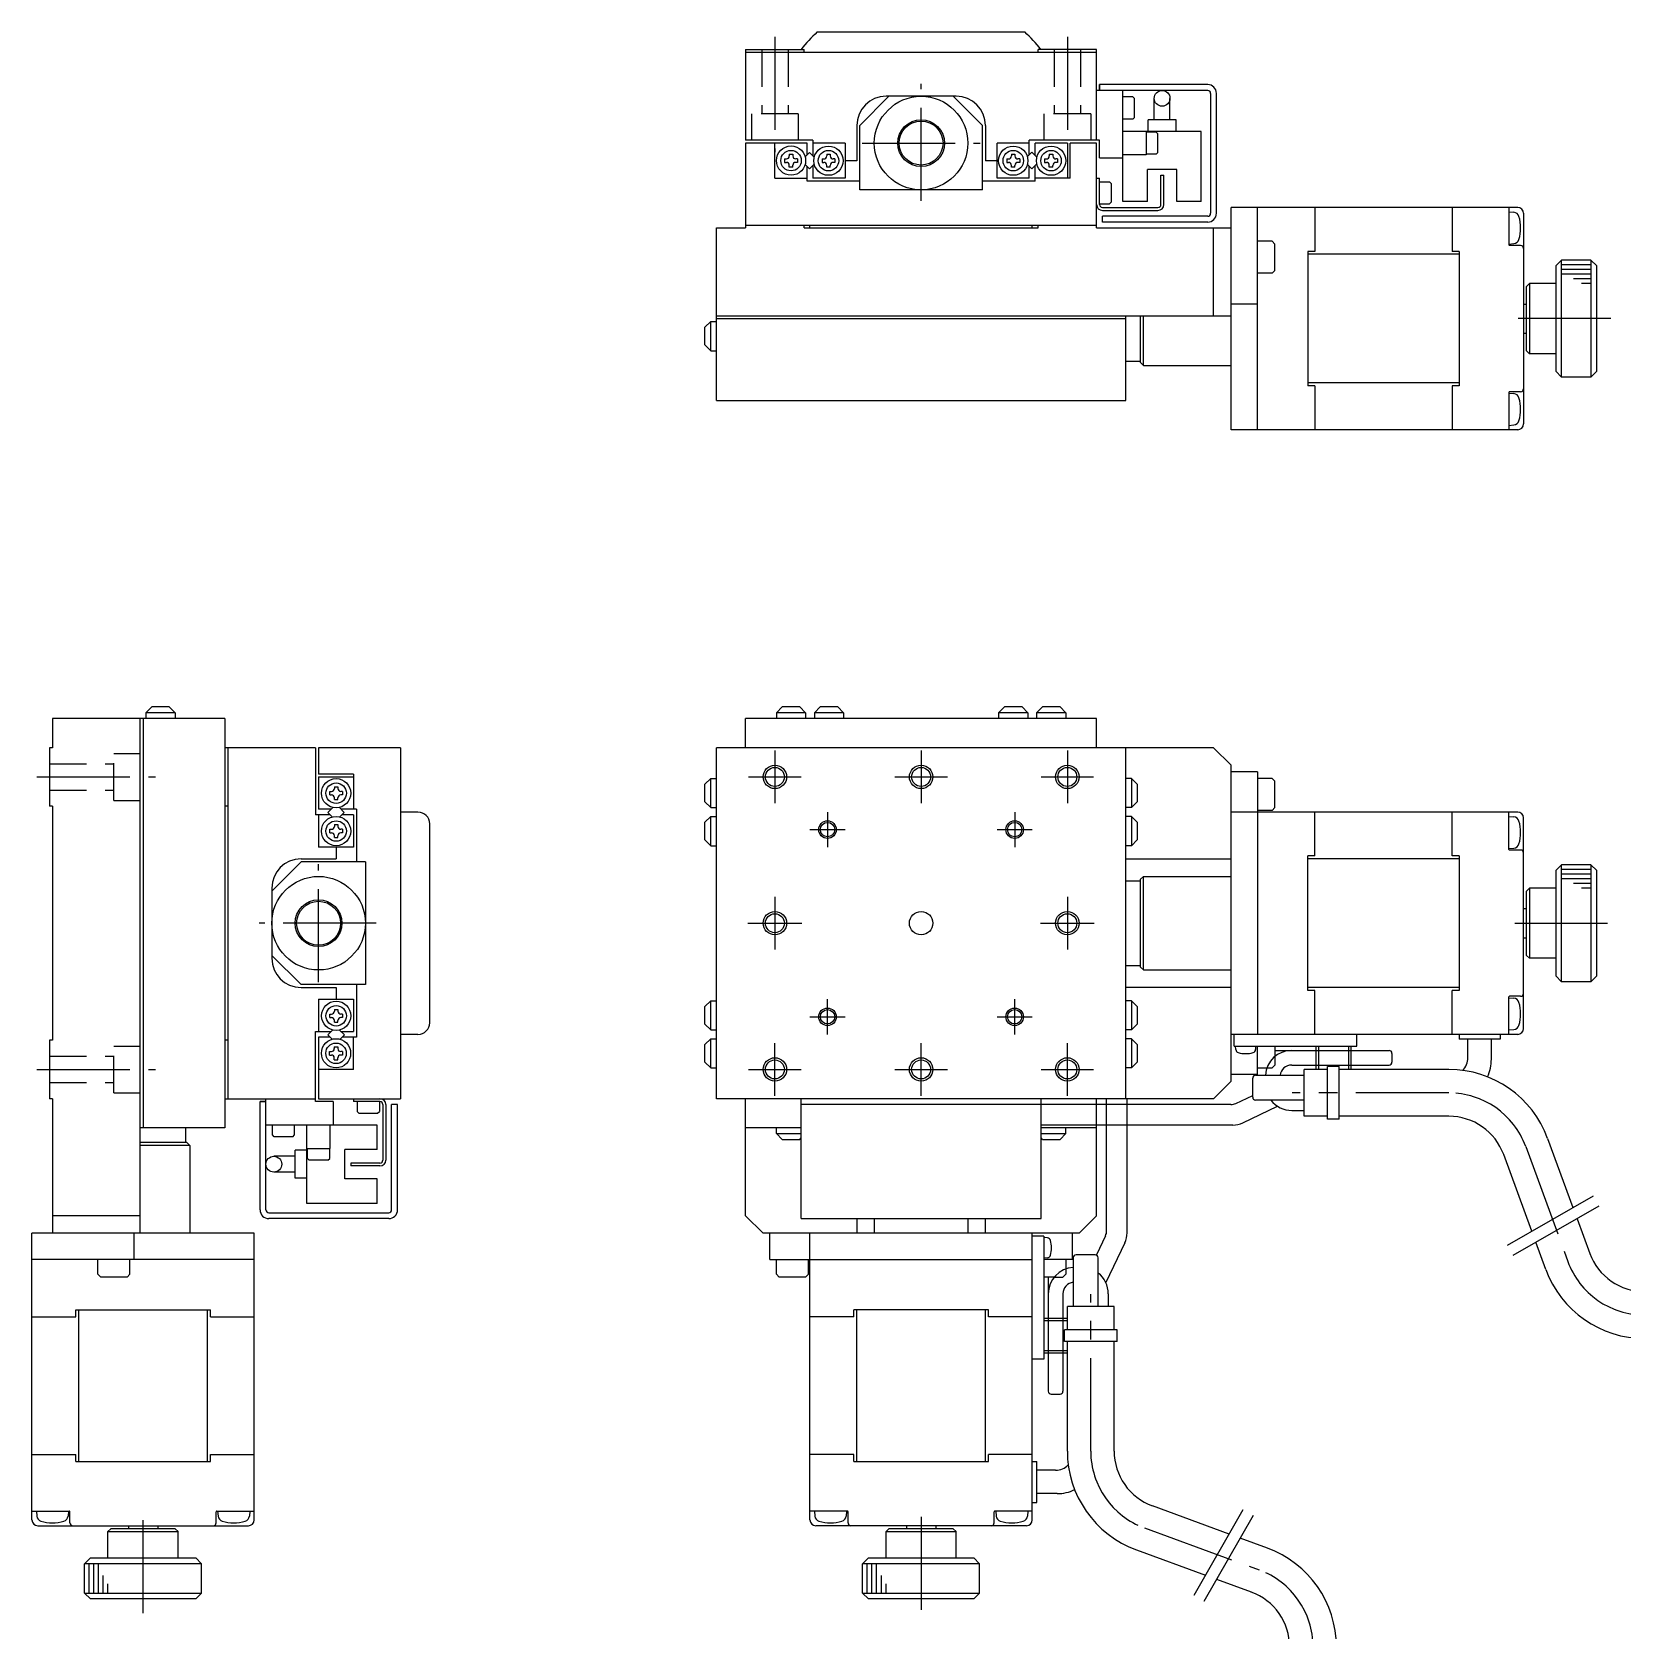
# Model space of a CAD drawing. Extents: x 0 to 411, y -8 to 418.
# Drawn here: x 0 to 271.9, y 145 to 418.1 of the extents above; entities that cross this region are included whole.
import ezdxf

# ---------------------------------------------------------------- set-up
doc = ezdxf.new("R2010")
doc.units = 0
doc.header["$LTSCALE"] = 0.5
doc.linetypes.add('CENTER', pattern=[50.8, 31.75, -6.35, 6.35, -6.35])
doc.linetypes.add('DASHED', pattern=[19.05, 12.7, -6.35])
for name, color, linetype in [('MSM_CENTER', 1, 'CENTER'), ('MSM_CONTINUOUS', 7, 'CONTINUOUS'), ('MSM_DASHED', 4, 'DASHED'), ('MSM_NARROW', 5, 'CONTINUOUS')]:
    doc.layers.add(name, color=color, linetype=linetype)

msp = doc.modelspace()

# ---------------------------------------------------------------- linework, layer by layer
at = {"layer": 'MSM_CENTER'}
for p, q in [((127.02, 417.27), (127.02, 397.57)), ((177.02, 417.27), (177.02, 397.57)), ((152.02, 389.27), (152.02, 409.25)), ((141.94, 399.12), (162.09, 399.12)), ((269.96, 369.12), (253.52, 369.12)), ((127.02, 295.28), (127.02, 286.28)), ((152.02, 295.28), (152.02, 286.28)), ((177.02, 295.28), (177.02, 286.28)), ((0.86, 290.78), (21.12, 290.78)), ((122.52, 290.78), (131.52, 290.78)), ((147.52, 290.78), (156.52, 290.78)), ((172.52, 290.78), (181.52, 290.78)), ((136.02, 284.78), (136.02, 278.78)), ((168.02, 284.78), (168.02, 278.78)), ((133.02, 281.78), (139.02, 281.78)), ((165.02, 281.78), (171.02, 281.78)), ((49, 255.71), (49, 275.86)), ((127.02, 270.28), (127.02, 261.28)), ((177.02, 270.28), (177.02, 261.28)), ((58.85, 265.78), (38.87, 265.78)), ((122.4, 265.78), (131.64, 265.78)), ((172.43, 265.78), (181.61, 265.78)), ((253.52, 265.78), (269.96, 265.78)), ((136.02, 246.78), (136.02, 252.78)), ((168.02, 246.78), (168.02, 252.78)), ((133.02, 249.78), (139.02, 249.78)), ((165.02, 249.78), (171.02, 249.78)), ((127.02, 236.28), (127.02, 245.28)), ((152.02, 236.28), (152.02, 245.28)), ((177.02, 236.28), (177.02, 245.28)), ((0.86, 240.78), (21.12, 240.78)), ((122.52, 240.78), (131.52, 240.78)), ((147.52, 240.78), (156.52, 240.78)), ((172.52, 240.78), (181.52, 240.78)), ((242.24, 236.78), (215.45, 236.78)), ((255.39, 227.6), (262.59, 207.97)), ((181.02, 175.56), (181.02, 202.36)), ((19, 147.84), (19, 164.28)), ((152.02, 164.28), (152.02, 147.84)), ((190.2, 162.42), (209.84, 155.22))]:
    msp.add_line(p, q, dxfattribs=at)
for centre, start, end in [((242.24, 222.78), 20.1375, 90), ((275.73, 212.79), 200.1375, 270), ((195.02, 175.56), 180, 249.8625), ((205.02, 142.07), 0, 69.8625)]:
    msp.add_arc(centre, 14, start, end, dxfattribs=at)
at = {"layer": 'MSM_CONTINUOUS'}
for p, q in [((134.26, 418.12), (169.75, 418.12)), ((122.02, 415.12), (132.02, 415.12)), ((122.02, 415.12), (122.02, 399.62)), ((182.02, 414.62), (122.02, 414.62)), ((132.02, 414.62), (132.02, 415.12)), ((172.02, 414.62), (172.02, 415.12)), ((182.02, 415.12), (172.02, 415.12)), ((182.02, 399.62), (182.02, 415.12)), ((141.52, 402.12), (146.52, 407.12)), ((158.02, 407.12), (146.02, 407.12)), ((157.52, 407.12), (162.52, 402.12)), ((201.02, 408.12), (182.02, 408.12)), ((201.02, 409.12), (182.52, 409.12)), ((182.52, 408.12), (182.52, 409.12)), ((182.52, 409.12), (182.52, 408.12)), ((186.52, 389.12), (186.52, 408.12)), ((188.22, 407.02), (186.52, 407.02)), ((188.52, 406.72), (188.22, 407.02)), ((201.52, 407.62), (201.52, 387.12)), ((202.52, 387.12), (202.52, 407.62)), ((188.52, 403.52), (188.52, 406.72)), ((191.87, 403.12), (191.87, 406.77)), ((194.57, 403.12), (194.57, 406.77)), ((141.02, 402.12), (141.02, 396.12)), ((141.52, 391.12), (141.52, 402.12)), ((162.52, 391.12), (162.52, 402.12)), ((163.02, 402.12), (163.02, 396.12)), ((188.22, 403.22), (186.52, 403.22)), ((188.52, 403.52), (188.22, 403.22)), ((190.82, 401.12), (190.82, 403.12)), ((195.62, 403.12), (190.82, 403.12)), ((195.62, 401.12), (195.62, 403.12)), ((133.52, 399.62), (122.02, 399.62)), ((132.52, 399.12), (122.02, 399.12)), ((122.02, 399.12), (122.02, 384.62)), ((127.02, 393.12), (127.02, 399.12)), ((132.52, 397.13), (132.52, 399.12)), ((133.52, 399.62), (133.52, 396.94)), ((139.02, 399.12), (133.52, 399.12)), ((139.02, 399.12), (139.02, 393.12)), ((170.52, 399.12), (165.02, 399.12)), ((165.02, 393.12), (165.02, 399.12)), ((170.52, 397.11), (170.52, 399.62)), ((182.52, 399.62), (170.52, 399.62)), ((171.52, 396.98), (171.52, 399.12)), ((177.02, 399.12), (171.52, 399.12)), ((177.02, 399.12), (177.02, 393.12)), ((177.52, 393.12), (177.52, 399.12)), ((182.02, 399.12), (177.52, 399.12)), ((182.02, 384.62), (182.02, 399.12)), ((182.52, 396.62), (182.52, 399.62)), ((199.92, 401.12), (186.52, 401.12)), ((190.52, 401.12), (190.52, 397.12)), ((192.22, 401.02), (190.52, 401.02)), ((192.52, 400.72), (192.22, 401.02)), ((192.52, 397.52), (192.52, 400.72)), ((199.92, 389.12), (199.92, 401.12)), ((128.68, 396.43), (128.98, 396.43)), ((128.68, 396.43), (128.68, 395.83)), ((129.48, 397.23), (129.48, 396.93)), ((129.48, 397.23), (130.08, 397.23)), ((130.08, 397.23), (130.08, 396.93)), ((130.88, 396.43), (130.58, 396.43)), ((130.88, 396.43), (130.88, 395.83)), ((132.92, 397.54), (132.19, 396.8)), ((133.74, 396.72), (132.92, 397.54)), ((135.08, 396.42), (135.38, 396.42)), ((135.08, 396.42), (135.08, 395.82)), ((135.88, 397.22), (135.88, 396.92)), ((135.88, 397.22), (136.48, 397.22)), ((136.48, 397.22), (136.48, 396.92)), ((137.28, 396.42), (136.98, 396.42)), ((137.28, 396.42), (137.28, 395.82)), ((141.02, 396.12), (139.02, 396.12)), ((165.02, 396.12), (163.02, 396.12)), ((166.67, 396.42), (166.97, 396.42)), ((166.67, 396.42), (166.67, 395.82)), ((167.47, 397.22), (167.47, 396.92)), ((167.47, 397.22), (168.07, 397.22)), ((168.07, 397.22), (168.07, 396.92)), ((168.87, 396.42), (168.57, 396.42)), ((168.87, 396.42), (168.87, 395.82)), ((170.96, 397.55), (170.18, 396.77)), ((171.81, 396.7), (170.96, 397.55)), ((173.14, 396.42), (173.44, 396.42)), ((173.14, 396.42), (173.14, 395.82)), ((173.94, 397.22), (173.94, 396.92)), ((173.94, 397.22), (174.54, 397.22)), ((174.54, 397.22), (174.54, 396.92)), ((175.34, 396.42), (175.04, 396.42)), ((175.34, 396.42), (175.34, 395.82)), ((182.52, 396.62), (186.52, 396.62)), ((190.52, 397.12), (186.52, 397.12)), ((192.22, 397.22), (190.52, 397.22)), ((192.52, 397.52), (192.22, 397.22)), ((128.68, 395.83), (128.98, 395.83)), ((129.48, 395.03), (129.48, 395.33)), ((130.08, 395.03), (129.48, 395.03)), ((130.08, 395.03), (130.08, 395.33)), ((130.88, 395.83), (130.58, 395.83)), ((132.92, 394.71), (132.18, 395.45)), ((132.52, 392.62), (132.52, 395.11)), ((133.74, 395.53), (132.92, 394.71)), ((133.52, 395.31), (133.52, 393.12)), ((135.08, 395.82), (135.38, 395.82)), ((135.88, 395.02), (135.88, 395.32)), ((136.48, 395.02), (135.88, 395.02)), ((136.48, 395.02), (136.48, 395.32)), ((137.28, 395.82), (136.98, 395.82)), ((166.67, 395.82), (166.97, 395.82)), ((167.47, 395.02), (167.47, 395.32)), ((168.07, 395.02), (167.47, 395.02)), ((168.07, 395.02), (168.07, 395.32)), ((168.87, 395.82), (168.57, 395.82)), ((170.96, 394.72), (170.19, 395.49)), ((170.52, 393.12), (170.52, 395.16)), ((171.8, 395.56), (170.96, 394.72)), ((171.52, 392.62), (171.52, 395.28)), ((173.14, 395.82), (173.44, 395.82)), ((173.94, 395.02), (173.94, 395.32)), ((174.54, 395.02), (173.94, 395.02)), ((174.54, 395.02), (174.54, 395.32)), ((175.34, 395.82), (175.04, 395.82)), ((190.72, 389.12), (190.72, 394.62)), ((195.72, 394.62), (190.72, 394.62)), ((193.02, 388.62), (193.02, 393.62)), ((193.02, 393.62), (193.52, 393.62)), ((193.52, 388.62), (193.52, 393.62)), ((195.72, 389.12), (195.72, 394.62)), ((127.02, 393.12), (132.52, 393.12)), ((141.52, 392.62), (132.52, 392.62)), ((139.02, 393.12), (133.52, 393.12)), ((162.52, 391.12), (141.52, 391.12)), ((171.52, 392.62), (162.52, 392.62)), ((170.52, 393.12), (165.02, 393.12)), ((177.52, 393.12), (171.52, 393.12)), ((182.02, 393.12), (182.52, 393.12)), ((182.52, 388.62), (182.52, 393.12)), ((182.52, 392.52), (184.22, 392.52)), ((184.52, 392.22), (184.22, 392.52)), ((184.52, 392.22), (184.52, 389.02)), ((182.52, 388.72), (184.22, 388.72)), ((183.02, 388.12), (192.52, 388.12)), ((184.52, 389.02), (184.22, 388.72)), ((190.72, 389.12), (186.52, 389.12)), ((199.92, 389.12), (195.72, 389.12)), ((205.02, 350.12), (205.02, 388.12)), ((254.02, 388.12), (205.02, 388.12)), ((209.52, 350.12), (209.52, 388.12)), ((219.32, 388.12), (219.32, 380.62)), ((242.82, 388.12), (242.82, 380.62)), ((252.52, 388.12), (252.52, 381.72)), ((183.02, 387.62), (192.52, 387.62)), ((201.02, 386.62), (183.02, 386.62)), ((183.02, 385.62), (183.02, 386.62)), ((183.02, 385.62), (183.02, 386.62)), ((201.02, 385.62), (183.02, 385.62)), ((252.52, 387.37), (253.37, 387.3)), ((255.02, 387.12), (255.02, 351.12)), ((117.02, 355.12), (117.02, 384.62)), ((117.02, 384.62), (122.02, 384.62)), ((122.02, 385.12), (182.02, 385.12)), ((132.02, 384.62), (132.02, 385.12)), ((132.02, 384.62), (172.02, 384.62)), ((133, 384.62), (133, 385.12)), ((171, 384.62), (171, 385.12)), ((172.02, 384.62), (172.02, 385.12)), ((182.02, 384.62), (205.02, 384.62)), ((202.02, 369.62), (202.02, 384.62)), ((212.02, 382.37), (209.52, 382.37)), ((212.02, 382.37), (212.52, 381.87)), ((212.52, 377.37), (212.52, 381.87)), ((218.12, 380.62), (218.12, 357.62)), ((219.32, 380.62), (218.12, 380.62)), ((244.02, 380.12), (218.12, 380.12)), ((244.02, 380.62), (242.82, 380.62)), ((244.02, 380.62), (244.02, 357.62)), ((252.52, 381.87), (253.37, 381.95)), ((254.52, 381.62), (252.62, 381.62)), ((212.52, 377.37), (212.02, 376.87)), ((260.52, 378.12), (261.52, 379.12)), ((260.52, 378.12), (260.52, 360.12)), ((266.52, 379.12), (261.52, 379.12)), ((261.52, 359.12), (261.52, 379.12)), ((266.52, 379.12), (267.52, 378.12)), ((266.52, 379.12), (266.52, 359.12)), ((267.52, 360.12), (267.52, 378.12)), ((212.02, 376.87), (209.52, 376.87)), ((255.52, 374.62), (256.02, 375.12)), ((255.52, 363.62), (255.52, 374.62)), ((260.52, 375.12), (256.02, 375.12)), ((256.02, 375.12), (256.02, 363.12)), ((209.52, 371.62), (205.02, 371.62)), ((255.02, 371.62), (255.52, 371.62)), ((117.02, 369.62), (205.02, 369.62)), ((117.02, 369.12), (187.02, 369.12)), ((187.02, 355.12), (187.02, 369.62)), ((189.52, 361.62), (189.52, 369.62)), ((190.02, 361.12), (190.02, 369.62)), ((115.04, 367.64), (116.04, 368.64)), ((115.04, 364.64), (115.04, 367.64)), ((116.04, 363.64), (116.04, 368.64)), ((116.04, 368.64), (117, 368.64)), ((255.02, 366.62), (255.52, 366.62)), ((115.04, 364.64), (116.04, 363.64)), ((116.04, 363.64), (117, 363.64)), ((255.52, 363.62), (256.02, 363.12)), ((187.02, 361.87), (189.52, 361.87)), ((190.02, 361.12), (189.52, 361.62)), ((190.02, 361.12), (205.02, 361.12)), ((260.52, 363.12), (256.02, 363.12)), ((244.02, 358.12), (218.12, 358.12)), ((260.52, 360.12), (261.52, 359.12)), ((266.52, 359.12), (261.52, 359.12)), ((266.52, 359.12), (267.52, 360.12)), ((117.02, 355.12), (187.02, 355.12)), ((219.32, 357.62), (218.12, 357.62)), ((219.32, 357.62), (219.32, 350.12)), ((244.02, 357.62), (242.82, 357.62)), ((242.82, 357.62), (242.82, 350.12)), ((252.52, 356.52), (252.52, 350.12)), ((252.52, 356.37), (253.37, 356.3)), ((254.52, 356.62), (252.62, 356.62)), ((254.02, 350.12), (205.02, 350.12)), ((252.52, 350.87), (253.37, 350.95)), ((33, 300.78), (3.5, 300.78)), ((3.5, 300.78), (3.5, 295.78)), ((18.5, 212.78), (18.5, 300.78)), ((19, 300.78), (19, 230.78)), ((20.48, 302.76), (19.48, 301.76)), ((24.48, 301.76), (19.48, 301.76)), ((19.48, 301.76), (19.48, 300.8)), ((23.48, 302.76), (20.48, 302.76)), ((23.48, 302.76), (24.48, 301.76)), ((24.48, 301.76), (24.48, 300.8)), ((33, 300.78), (33, 230.78)), ((182.02, 300.78), (122.02, 300.78)), ((122.02, 295.78), (122.02, 300.78)), ((128.27, 302.74), (127.27, 301.74)), ((132.27, 301.74), (127.27, 301.74)), ((127.27, 301.74), (127.27, 300.78)), ((131.27, 302.74), (128.27, 302.74)), ((131.27, 302.74), (132.27, 301.74)), ((132.27, 301.74), (132.27, 300.78)), ((134.77, 302.74), (133.77, 301.74)), ((138.77, 301.74), (133.77, 301.74)), ((133.77, 301.74), (133.77, 300.78)), ((137.77, 302.74), (134.77, 302.74)), ((137.77, 302.74), (138.77, 301.74)), ((138.77, 301.74), (138.77, 300.78)), ((166.27, 302.74), (165.27, 301.74)), ((170.27, 301.74), (165.27, 301.74)), ((165.27, 301.74), (165.27, 300.78)), ((169.27, 302.74), (166.27, 302.74)), ((169.27, 302.74), (170.27, 301.74)), ((170.27, 301.74), (170.27, 300.78)), ((172.77, 302.74), (171.77, 301.74)), ((176.77, 301.74), (171.77, 301.74)), ((171.77, 301.74), (171.77, 300.78)), ((175.77, 302.74), (172.77, 302.74)), ((175.77, 302.74), (176.77, 301.74)), ((176.77, 301.74), (176.77, 300.78)), ((182.02, 295.78), (182.02, 300.78)), ((3.5, 295.78), (3, 295.78)), ((3, 295.78), (3, 285.78)), ((48.5, 295.78), (33, 295.78)), ((33.5, 295.78), (33.5, 235.78)), ((48.5, 295.78), (48.5, 284.28)), ((63, 295.78), (49, 295.78)), ((49, 295.78), (49, 291.28)), ((63, 295.78), (63, 235.78)), ((117.02, 235.78), (117.02, 295.78)), ((202.02, 295.78), (117.02, 295.78)), ((187.02, 235.78), (187.02, 295.78)), ((205.02, 292.78), (202.02, 295.78)), ((205.02, 238.78), (205.02, 292.78)), ((55, 291.28), (49, 291.28)), ((49, 290.78), (49, 285.28)), ((49, 290.78), (55, 290.78)), ((55, 291.28), (55, 285.28)), ((115.06, 289.53), (116.06, 290.53)), ((116.06, 285.53), (116.06, 290.53)), ((116.06, 290.53), (117.02, 290.53)), ((187.98, 290.53), (187.02, 290.53)), ((187.98, 290.53), (187.98, 285.53)), ((188.98, 289.53), (187.98, 290.53)), ((209.52, 291.66), (205.02, 291.66)), ((209.52, 291.66), (209.52, 246.78)), ((212.02, 290.53), (209.52, 290.53)), ((212.02, 290.53), (212.52, 290.03)), ((212.52, 285.53), (212.52, 290.03)), ((50.9, 288.3), (51.2, 288.3)), ((50.9, 287.7), (50.9, 288.3)), ((50.9, 287.7), (51.2, 287.7)), ((51.7, 289.1), (51.7, 288.8)), ((51.7, 289.1), (52.3, 289.1)), ((51.7, 286.9), (51.7, 287.2)), ((51.7, 286.9), (52.3, 286.9)), ((52.3, 289.1), (52.3, 288.8)), ((52.3, 286.9), (52.3, 287.2)), ((53.1, 288.3), (52.8, 288.3)), ((53.1, 287.7), (52.8, 287.7)), ((53.1, 288.3), (53.1, 287.7)), ((115.06, 286.53), (115.06, 289.53)), ((188.98, 289.53), (188.98, 286.53)), ((3.5, 285.78), (3, 285.78)), ((3.5, 285.78), (3.5, 245.78)), ((33.5, 285.78), (33, 285.78)), ((51.01, 284.28), (48.5, 284.28)), ((51.14, 285.28), (49, 285.28)), ((49, 284.28), (49, 278.78)), ((51.42, 285.57), (50.58, 284.72)), ((50.58, 284.72), (51.35, 283.95)), ((52.56, 285.57), (53.4, 284.72)), ((53.4, 284.72), (52.63, 283.95)), ((55.5, 285.28), (52.84, 285.28)), ((55, 284.28), (52.97, 284.28)), ((55, 284.28), (55, 278.78)), ((55.5, 285.28), (55.5, 276.28)), ((66, 284.77), (63, 284.77)), ((115.06, 286.53), (116.06, 285.53)), ((116.06, 285.53), (117.02, 285.53)), ((187.98, 285.53), (187.02, 285.53)), ((188.98, 286.53), (187.98, 285.53)), ((254.02, 284.78), (205.02, 284.78)), ((212.02, 285.03), (209.52, 285.03)), ((212.52, 285.53), (212.02, 285.03)), ((219.32, 277.28), (219.32, 284.78)), ((242.82, 277.28), (242.82, 284.78)), ((252.52, 278.38), (252.52, 284.78)), ((50.9, 281.83), (51.2, 281.83)), ((50.9, 281.23), (50.9, 281.83)), ((51.7, 282.63), (51.7, 282.33)), ((51.7, 282.63), (52.3, 282.63)), ((52.3, 282.63), (52.3, 282.33)), ((53.1, 281.83), (52.8, 281.83)), ((53.1, 281.83), (53.1, 281.23)), ((68, 248.77), (68, 282.77)), ((115.06, 283.03), (116.06, 284.03)), ((115.06, 280.03), (115.06, 283.03)), ((116.06, 279.03), (116.06, 284.03)), ((116.06, 284.03), (117.02, 284.03)), ((187.98, 284.03), (187.02, 284.03)), ((187.98, 284.03), (187.98, 279.03)), ((188.98, 283.03), (187.98, 284.03)), ((188.98, 283.03), (188.98, 280.03)), ((252.52, 284.03), (253.37, 283.96)), ((255.02, 247.78), (255.02, 283.78)), ((55, 278.78), (49, 278.78)), ((50.9, 281.23), (51.2, 281.23)), ((51.7, 280.43), (51.7, 280.73)), ((51.7, 280.43), (52.3, 280.43)), ((52, 278.78), (52, 276.78)), ((52.3, 280.43), (52.3, 280.73)), ((53.1, 281.23), (52.8, 281.23)), ((115.06, 280.03), (116.06, 279.03)), ((116.06, 279.03), (117.02, 279.03)), ((187.98, 279.03), (187.02, 279.03)), ((188.98, 280.03), (187.98, 279.03)), ((41, 271.28), (46, 276.28)), ((46, 276.78), (52, 276.78)), ((57, 276.28), (46, 276.28)), ((57, 276.28), (57, 255.28)), ((187.02, 276.78), (205.02, 276.78)), ((218.12, 254.28), (218.12, 277.28)), ((219.32, 277.28), (218.12, 277.28)), ((244.02, 276.78), (218.12, 276.78)), ((244.02, 277.28), (242.82, 277.28)), ((244.02, 277.28), (244.02, 254.28)), ((252.52, 278.53), (253.37, 278.61)), ((254.52, 278.28), (252.62, 278.28)), ((189.52, 273.28), (190.02, 273.78)), ((189.52, 258.28), (189.52, 273.28)), ((190.02, 273.78), (205.02, 273.78)), ((190.02, 257.78), (190.02, 273.78)), ((260.52, 274.78), (261.52, 275.78)), ((260.52, 274.78), (260.52, 256.78)), ((266.52, 275.78), (261.52, 275.78)), ((261.52, 255.78), (261.52, 275.78)), ((266.52, 275.78), (267.52, 274.78)), ((266.52, 275.78), (266.52, 255.78)), ((267.52, 256.78), (267.52, 274.78)), ((41, 271.78), (41, 259.78)), ((187.02, 273.03), (189.52, 273.03)), ((255.52, 271.28), (256.02, 271.78)), ((255.52, 260.28), (255.52, 271.28)), ((260.52, 271.78), (256.02, 271.78)), ((256.02, 271.78), (256.02, 259.78)), ((255.02, 268.28), (255.52, 268.28)), ((255.02, 263.28), (255.52, 263.28)), ((46, 255.28), (41, 260.28)), ((255.52, 260.28), (256.02, 259.78)), ((260.52, 259.78), (256.02, 259.78)), ((187.02, 258.53), (189.52, 258.53)), ((189.52, 258.28), (190.02, 257.78)), ((190.02, 257.78), (205.02, 257.78)), ((260.52, 256.78), (261.52, 255.78)), ((266.52, 255.78), (267.52, 256.78)), ((57, 255.28), (46, 255.28)), ((46, 254.78), (52, 254.78)), ((52, 254.78), (52, 252.78)), ((55.5, 255.28), (55.5, 246.28)), ((205.02, 254.78), (187.02, 254.78)), ((244.02, 254.78), (218.12, 254.78)), ((219.32, 254.28), (218.12, 254.28)), ((219.32, 246.78), (219.32, 254.28)), ((242.82, 246.78), (242.82, 254.28)), ((244.02, 254.28), (242.82, 254.28)), ((266.52, 255.78), (261.52, 255.78)), ((49, 252.78), (49, 247.28)), ((49, 252.78), (55, 252.78)), ((55, 252.78), (55, 247.28)), ((115.06, 251.53), (116.06, 252.53)), ((115.06, 248.53), (115.06, 251.53)), ((116.06, 247.53), (116.06, 252.53)), ((116.06, 252.53), (117.02, 252.53)), ((187.98, 252.53), (187.02, 252.53)), ((187.98, 252.53), (187.98, 247.53)), ((188.98, 251.53), (187.98, 252.53)), ((188.98, 251.53), (188.98, 248.53)), ((252.52, 246.78), (252.52, 253.18)), ((252.52, 253.03), (253.37, 252.96)), ((254.52, 253.28), (252.62, 253.28)), ((50.91, 250.25), (51.21, 250.25)), ((50.91, 249.65), (50.91, 250.25)), ((50.91, 249.65), (51.21, 249.65)), ((51.71, 251.05), (51.71, 250.75)), ((51.71, 251.05), (52.31, 251.05)), ((51.71, 248.85), (51.71, 249.15)), ((51.71, 248.85), (52.31, 248.85)), ((52.31, 251.05), (52.31, 250.75)), ((52.31, 248.85), (52.31, 249.15)), ((53.11, 250.25), (52.81, 250.25)), ((53.11, 249.65), (52.81, 249.65)), ((53.11, 250.25), (53.11, 249.65)), ((48.5, 247.28), (51.18, 247.28)), ((48.5, 235.28), (48.5, 247.28)), ((49, 246.28), (49, 235.78)), ((50.99, 246.28), (49, 246.28)), ((51.41, 247.51), (50.58, 246.69)), ((50.58, 246.69), (51.32, 245.95)), ((52.59, 247.51), (53.41, 246.69)), ((53.41, 246.69), (52.67, 245.95)), ((52.82, 247.28), (55, 247.28)), ((55.5, 246.28), (53.01, 246.28)), ((55, 240.78), (55, 246.28)), ((66, 246.77), (63, 246.77)), ((115.06, 248.53), (116.06, 247.53)), ((115.06, 245.03), (116.06, 246.03)), ((116.06, 247.53), (117.02, 247.53)), ((116.06, 241.03), (116.06, 246.03)), ((116.06, 246.03), (117.02, 246.03)), ((187.98, 247.53), (187.02, 247.53)), ((187.98, 246.03), (187.02, 246.03)), ((188.98, 248.53), (187.98, 247.53)), ((187.98, 246.03), (187.98, 241.03)), ((188.98, 245.03), (187.98, 246.03)), ((254.02, 246.78), (205.02, 246.78)), ((205.52, 244.78), (205.52, 246.78)), ((226.52, 244.78), (226.52, 246.78)), ((244.02, 246.78), (244.02, 245.98)), ((251.02, 245.98), (244.02, 245.98)), ((245.52, 242.78), (245.52, 245.98)), ((249.52, 242.53), (249.52, 245.98)), ((251.02, 246.78), (251.02, 245.98)), ((252.52, 247.53), (253.37, 247.61)), ((3.5, 245.78), (3, 245.78)), ((3, 245.78), (3, 235.78)), ((33.5, 245.78), (33, 245.78)), ((50.89, 243.84), (51.19, 243.84)), ((50.89, 243.24), (50.89, 243.84)), ((50.89, 243.24), (51.19, 243.24)), ((51.69, 244.64), (51.69, 244.34)), ((51.69, 244.64), (52.29, 244.64)), ((52.29, 244.64), (52.29, 244.34)), ((53.09, 243.84), (52.79, 243.84)), ((53.09, 243.24), (52.79, 243.24)), ((53.09, 243.84), (53.09, 243.24)), ((115.06, 242.03), (115.06, 245.03)), ((188.98, 245.03), (188.98, 242.03)), ((205.52, 244.78), (226.52, 244.78)), ((205.82, 244.18), (205.77, 244.78)), ((209.22, 244.19), (209.27, 244.78)), ((209.52, 239.9), (209.52, 244.78)), ((212.52, 244.78), (212.52, 243.01)), ((212.52, 244.03), (219.52, 244.03)), ((219.52, 244.78), (219.52, 240.78)), ((219.96, 244.78), (219.96, 240.78)), ((225.09, 244.78), (225.09, 240.78)), ((225.52, 240.78), (225.52, 244.78)), ((225.52, 244.03), (232.02, 244.03)), ((232.52, 243.53), (232.52, 242.03)), ((55, 240.78), (49, 240.78)), ((51.69, 242.44), (51.69, 242.74)), ((51.69, 242.44), (52.29, 242.44)), ((52.29, 242.44), (52.29, 242.74)), ((115.06, 242.03), (116.06, 241.03)), ((116.06, 241.03), (117.02, 241.03)), ((187.98, 241.03), (187.02, 241.03)), ((188.98, 242.03), (187.98, 241.03)), ((209.52, 241.03), (211.13, 241.03)), ((215.38, 241.53), (219.52, 241.53)), ((217.52, 232.78), (217.52, 240.78)), ((221.52, 240.78), (217.52, 240.78)), ((221.52, 232.28), (221.52, 241.28)), ((223.52, 241.28), (221.52, 241.28)), ((223.52, 232.28), (223.52, 241.28)), ((242.24, 240.78), (223.52, 240.78)), ((225.52, 241.53), (232.02, 241.53)), ((205.02, 238.78), (202.02, 235.78)), ((209.52, 239.9), (205.02, 239.9)), ((208.71, 236.03), (208.71, 239.28)), ((209.21, 239.78), (217.52, 239.78)), ((3.5, 235.78), (3, 235.78)), ((3.5, 235.78), (3.5, 212.78)), ((33, 235.78), (48.5, 235.78)), ((39, 216.78), (39, 235.28)), ((40, 235.28), (39, 235.28)), ((39, 235.28), (40, 235.28)), ((40, 216.78), (40, 235.78)), ((51.5, 235.28), (48.5, 235.28)), ((49, 235.78), (63, 235.78)), ((51.5, 235.28), (51.5, 231.28)), ((55, 235.78), (55, 235.28)), ((59.5, 235.28), (55, 235.28)), ((55.6, 235.28), (55.6, 233.58)), ((59.4, 235.28), (59.4, 233.58)), ((202.02, 235.78), (117.02, 235.78)), ((122.02, 215.78), (122.02, 235.78)), ((131.52, 215.28), (131.52, 235.78)), ((172.52, 215.28), (172.52, 235.78)), ((182.02, 215.78), (182.02, 235.78)), ((183.74, 234.78), (183.74, 235.78)), ((187.24, 234.78), (187.24, 235.78)), ((205.83, 234.98), (208.71, 236.35)), ((217.52, 235.53), (209.21, 235.53)), ((55.9, 233.28), (55.6, 233.58)), ((55.9, 233.28), (59.1, 233.28)), ((59.1, 233.28), (59.4, 233.58)), ((60, 234.78), (60, 225.28)), ((60.5, 234.78), (60.5, 225.28)), ((61.5, 216.78), (61.5, 234.78)), ((62.5, 234.78), (61.5, 234.78)), ((62.5, 234.78), (61.5, 234.78)), ((62.5, 216.78), (62.5, 234.78)), ((204.97, 234.78), (131.52, 234.78)), ((207.04, 231.68), (212.94, 234.5)), ((215.38, 233.78), (217.52, 233.78)), ((221.52, 232.78), (217.52, 232.78)), ((223.52, 232.28), (221.52, 232.28)), ((242.24, 232.78), (223.52, 232.78)), ((33, 230.78), (18.5, 230.78)), ((26.25, 230.78), (26.25, 228.28)), ((59, 231.28), (40, 231.28)), ((41.1, 229.58), (41.1, 231.28)), ((41.4, 229.28), (41.1, 229.58)), ((44.6, 229.28), (44.9, 229.58)), ((44.9, 229.58), (44.9, 231.28)), ((47, 217.88), (47, 231.28)), ((51, 227.28), (51, 231.28)), ((59, 227.08), (59, 231.28)), ((131.52, 230.78), (122.02, 230.78)), ((127.27, 229.82), (127.27, 230.78)), ((127.27, 229.82), (131.52, 229.82)), ((128.27, 228.82), (127.27, 229.82)), ((205.31, 231.28), (172.52, 231.28)), ((182.02, 230.78), (172.52, 230.78)), ((172.52, 229.82), (176.77, 229.82)), ((175.77, 228.82), (176.77, 229.82)), ((176.77, 229.82), (176.77, 230.78)), ((183.74, 213.21), (183.74, 231.28)), ((187.24, 212.87), (187.24, 231.28)), ((26.5, 228.28), (18.5, 228.28)), ((27, 227.78), (18.5, 227.78)), ((27, 227.78), (26.5, 228.28)), ((27, 227.78), (27, 212.78)), ((44.6, 229.28), (41.4, 229.28)), ((47, 226.98), (45, 226.98)), ((45, 222.18), (45, 226.98)), ((47, 227.28), (51, 227.28)), ((47.1, 225.58), (47.1, 227.28)), ((50.9, 225.58), (50.9, 227.28)), ((59, 227.08), (53.5, 227.08)), ((53.5, 222.08), (53.5, 227.08)), ((128.27, 228.82), (131.27, 228.82)), ((131.27, 228.82), (131.52, 229.07)), ((172.77, 228.82), (172.52, 229.07)), ((172.77, 228.82), (175.77, 228.82)), ((259.14, 228.98), (263.47, 217.18)), ((45, 225.93), (41.35, 225.93)), ((47.4, 225.28), (47.1, 225.58)), ((50.6, 225.28), (47.4, 225.28)), ((50.6, 225.28), (50.9, 225.58)), ((59.5, 224.78), (54.5, 224.78)), ((54.5, 224.78), (54.5, 224.28)), ((59.5, 224.28), (54.5, 224.28)), ((256.43, 213.14), (251.63, 226.23)), ((45, 223.23), (41.35, 223.23)), ((47, 222.18), (45, 222.18)), ((59, 222.08), (53.5, 222.08)), ((59, 217.88), (59, 222.08)), ((40.5, 216.28), (61, 216.28)), ((59, 217.88), (47, 217.88)), ((18.5, 215.78), (3.5, 215.78)), ((61, 215.28), (40.5, 215.28)), ((125.02, 212.78), (122.02, 215.78)), ((131.52, 215.28), (172.52, 215.28)), ((141.02, 215.28), (141.02, 212.78)), ((144.02, 215.28), (144.02, 212.78)), ((160.02, 215.28), (160.02, 212.78)), ((163.02, 212.78), (163.02, 215.28)), ((179.02, 212.78), (182.02, 215.78)), ((264.17, 215.27), (266.34, 209.34)), ((38, 212.78), (0, 212.78)), ((0, 163.78), (0, 212.78)), ((17.5, 208.28), (17.5, 212.78)), ((38, 163.78), (38, 212.78)), ((179.02, 212.78), (125.02, 212.78)), ((126.14, 208.28), (126.14, 212.78)), ((133.02, 163.78), (133.02, 212.78)), ((171.02, 163.78), (171.02, 212.78)), ((173.02, 212.28), (171.02, 212.28)), ((173.02, 212.28), (173.02, 191.28)), ((173.63, 211.98), (173.02, 212.03)), ((177.9, 208.28), (177.9, 212.78)), ((183.54, 212.34), (181.99, 209.1)), ((186.85, 211.14), (183.59, 204.34)), ((258.83, 206.59), (257.13, 211.24)), ((38, 208.28), (0, 208.28)), ((11.25, 205.78), (11.25, 208.28)), ((16.75, 205.78), (16.75, 208.28)), ((126.14, 208.28), (171.02, 208.28)), ((127.27, 205.78), (127.27, 208.28)), ((132.77, 205.78), (132.77, 208.28)), ((173.61, 208.59), (173.02, 208.53)), ((177.9, 208.28), (173.02, 208.28)), ((176.77, 208.28), (176.77, 206.67)), ((178.02, 208.6), (178.02, 200.28)), ((181.78, 209.1), (178.52, 209.1)), ((182.28, 200.28), (182.28, 208.6)), ((11.25, 205.78), (11.75, 205.28)), ((16.25, 205.28), (11.75, 205.28)), ((16.25, 205.28), (16.75, 205.78)), ((127.27, 205.78), (127.77, 205.28)), ((132.27, 205.28), (127.77, 205.28)), ((132.27, 205.28), (132.77, 205.78)), ((174.79, 205.28), (173.02, 205.28)), ((173.77, 205.28), (173.77, 198.28)), ((176.27, 202.43), (176.27, 198.28)), ((184.02, 202.43), (184.02, 200.28)), ((7.5, 199.68), (30.5, 199.68)), ((7.5, 198.48), (7.5, 199.68)), ((8, 173.78), (8, 199.68)), ((30, 173.78), (30, 199.68)), ((30.5, 198.48), (30.5, 199.68)), ((163.52, 199.68), (140.52, 199.68)), ((140.52, 198.48), (140.52, 199.68)), ((141.02, 173.78), (141.02, 199.68)), ((163.02, 173.78), (163.02, 199.68)), ((163.52, 198.48), (163.52, 199.68)), ((185.02, 200.28), (177.02, 200.28)), ((177.02, 196.28), (177.02, 200.28)), ((185.02, 196.28), (185.02, 200.28)), ((0, 198.48), (7.5, 198.48)), ((30.5, 198.48), (38, 198.48)), ((140.52, 198.48), (133.02, 198.48)), ((171.02, 198.48), (163.52, 198.48)), ((173.02, 198.28), (177.02, 198.28)), ((173.02, 197.85), (177.02, 197.85)), ((185.52, 196.28), (176.52, 196.28)), ((176.52, 194.28), (176.52, 196.28)), ((185.52, 194.28), (176.52, 194.28)), ((177.02, 175.56), (177.02, 194.28)), ((185.02, 175.56), (185.02, 194.28)), ((185.52, 194.28), (185.52, 196.28)), ((173.02, 191.28), (171.02, 191.28)), ((173.02, 192.72), (177.02, 192.72)), ((177.02, 192.28), (173.02, 192.28)), ((173.77, 192.28), (173.77, 185.78)), ((176.27, 192.28), (176.27, 185.78)), ((174.27, 185.28), (175.77, 185.28)), ((0, 174.98), (7.5, 174.98)), ((7.5, 173.78), (7.5, 174.98)), ((30.5, 173.78), (30.5, 174.98)), ((30.5, 174.98), (38, 174.98)), ((140.52, 174.98), (133.02, 174.98)), ((140.52, 173.78), (140.52, 174.98)), ((171.02, 174.98), (163.52, 174.98)), ((163.52, 173.78), (163.52, 174.98)), ((7.5, 173.78), (30.5, 173.78)), ((140.52, 173.78), (163.52, 173.78)), ((171.02, 173.78), (171.82, 173.78)), ((171.82, 166.78), (171.82, 173.78)), ((175.02, 172.28), (171.82, 172.28)), ((171.02, 166.78), (171.82, 166.78)), ((175.28, 168.28), (171.82, 168.28)), ((0, 165.28), (6.4, 165.28)), ((0.75, 165.28), (0.82, 164.44)), ((6.25, 165.28), (6.18, 164.44)), ((6.5, 163.28), (6.5, 165.18)), ((31.5, 163.28), (31.5, 165.18)), ((31.6, 165.28), (38, 165.28)), ((31.75, 165.28), (31.82, 164.44)), ((37.25, 165.28), (37.18, 164.44)), ((139.42, 165.28), (133.02, 165.28)), ((133.77, 165.28), (133.84, 164.44)), ((139.27, 165.28), (139.2, 164.44)), ((139.52, 163.28), (139.52, 165.18)), ((164.52, 163.28), (164.52, 165.18)), ((171.02, 165.28), (164.62, 165.28)), ((164.77, 165.28), (164.84, 164.44)), ((170.27, 165.28), (170.2, 164.44)), ((204.66, 161.37), (191.58, 166.17)), ((1, 162.78), (37, 162.78)), ((13.5, 162.28), (13, 161.78)), ((13, 157.28), (13, 161.78)), ((13, 161.78), (25, 161.78)), ((24.5, 162.28), (13.5, 162.28)), ((16.5, 162.78), (16.5, 162.28)), ((21.5, 162.78), (21.5, 162.28)), ((24.5, 162.28), (25, 161.78)), ((25, 157.28), (25, 161.78)), ((170.02, 162.78), (134.02, 162.78)), ((146.52, 162.28), (146.02, 161.78)), ((146.02, 157.28), (146.02, 161.78)), ((146.02, 161.78), (158.02, 161.78)), ((157.52, 162.28), (146.52, 162.28)), ((149.52, 162.78), (149.52, 162.28)), ((154.52, 162.78), (154.52, 162.28)), ((157.52, 162.28), (158.02, 161.78)), ((158.02, 157.28), (158.02, 161.78)), ((188.82, 158.66), (200.63, 154.33)), ((211.22, 158.97), (206.57, 160.67)), ((10, 157.28), (9, 156.28)), ((9, 151.28), (9, 156.28)), ((29, 156.28), (9, 156.28)), ((10, 157.28), (28, 157.28)), ((28, 157.28), (29, 156.28)), ((29, 151.28), (29, 156.28)), ((143.02, 157.28), (142.02, 156.28)), ((142.02, 151.28), (142.02, 156.28)), ((162.02, 156.28), (142.02, 156.28)), ((143.02, 157.28), (161.02, 157.28)), ((161.02, 157.28), (162.02, 156.28)), ((162.02, 151.28), (162.02, 156.28)), ((202.53, 153.63), (208.46, 151.46)), ((9, 151.28), (10, 150.28)), ((9, 151.28), (29, 151.28)), ((28, 150.28), (10, 150.28)), ((29, 151.28), (28, 150.28)), ((142.02, 151.28), (143.02, 150.28)), ((142.02, 151.28), (162.02, 151.28)), ((161.02, 150.28), (143.02, 150.28)), ((162.02, 151.28), (161.02, 150.28))]:
    msp.add_line(p, q, dxfattribs=at)
for centre, radius in [((152.02, 399.12), 8), ((193.22, 406.77), 1.35), ((152.02, 399.12), 4), ((152.02, 399.12), 3.75), ((129.78, 396.13), 2.5), ((129.78, 396.13), 1.75), ((136.18, 396.12), 2.5), ((136.18, 396.12), 1.75), ((167.77, 396.12), 2.5), ((167.77, 396.12), 1.75), ((174.24, 396.12), 2.5), ((174.24, 396.12), 1.75), ((127.02, 290.78), 1.62), ((152.02, 290.78), 1.62), ((177.02, 290.78), 1.62), ((52, 288), 2.5), ((52, 288), 1.75), ((52, 281.53), 2.5), ((52, 281.53), 1.75), ((136.02, 281.78), 1.23), ((168.02, 281.78), 1.23), ((49, 265.78), 8), ((49, 265.78), 4), ((49, 265.78), 3.75), ((152.02, 265.78), 2), ((127.02, 265.78), 1.62), ((177.02, 265.78), 1.62), ((52.01, 249.95), 2.5), ((52.01, 249.95), 1.75), ((136.02, 249.78), 1.23), ((168.02, 249.78), 1.23), ((51.99, 243.54), 2.5), ((51.99, 243.54), 1.75), ((127.02, 240.78), 1.62), ((152.02, 240.78), 1.62), ((177.02, 240.78), 1.62), ((41.35, 224.58), 1.35)]:
    msp.add_circle(centre, radius, dxfattribs=at)
for centre, radius, start, end in [((152, 399.12), 26, 133.0491, 142.0201), ((152, 399.12), 26, 37.9799, 46.9509), ((146.02, 402.12), 5, 90, 180), ((158.02, 402.12), 5, 0, 90), ((201.02, 407.62), 1.5, 0, 90), ((201.02, 407.62), 0.5, 0, 90), ((128.98, 396.93), 0.5, 270, 0), ((130.58, 396.93), 0.5, 180, 270), ((135.38, 396.92), 0.5, 270, 0), ((136.98, 396.92), 0.5, 180, 270), ((166.97, 396.92), 0.5, 270, 0), ((168.57, 396.92), 0.5, 180, 270), ((173.44, 396.92), 0.5, 270, 0), ((175.04, 396.92), 0.5, 180, 270), ((128.98, 395.33), 0.5, 0, 90), ((130.58, 395.33), 0.5, 90, 180), ((135.38, 395.32), 0.5, 0, 90), ((136.98, 395.32), 0.5, 90, 180), ((166.97, 395.32), 0.5, 0, 90), ((168.57, 395.32), 0.5, 90, 180), ((173.44, 395.32), 0.5, 0, 90), ((175.04, 395.32), 0.5, 90, 180), ((183.02, 388.62), 1, 180, 270), ((183.02, 388.62), 0.5, 180, 270), ((192.52, 388.62), 0.5, 270, 0), ((192.52, 388.62), 1, 270, 0), ((254.02, 387.12), 1, 0, 90), ((201.02, 387.12), 1.5, 270, 0), ((201.02, 387.12), 0.5, 270, 0), ((253.28, 386.3), 1, 16.2569, 84.9998), ((247.52, 384.62), 7, 343.743, 16.257), ((253.28, 382.94), 1, 275.0002, 343.7431), ((252.62, 381.72), 0.1, 180, 270), ((254.52, 381.12), 0.5, 0, 90), ((252.62, 356.52), 0.1, 90, 180), ((253.28, 355.3), 1, 16.2569, 84.9998), ((247.52, 353.62), 7, 343.743, 16.257), ((254.52, 357.12), 0.5, 270, 0), ((253.28, 351.94), 1, 275.0002, 343.7431), ((254.02, 351.12), 1, 270, 0), ((51.2, 288.8), 0.5, 270, 0), ((51.2, 287.2), 0.5, 0, 90), ((52.8, 288.8), 0.5, 180, 270), ((52.8, 287.2), 0.5, 90, 180), ((66, 282.77), 2, 0, 90), ((254.02, 283.78), 1, 0, 90), ((51.2, 282.33), 0.5, 270, 0), ((52.8, 282.33), 0.5, 180, 270), ((253.28, 282.96), 1, 16.2569, 84.9998), ((247.52, 281.28), 7, 343.7429, 16.2571), ((51.2, 280.73), 0.5, 0, 90), ((52.8, 280.73), 0.5, 90, 180), ((253.28, 279.6), 1, 275.0002, 343.7431), ((46, 271.78), 5, 90, 180), ((252.62, 278.38), 0.1, 180, 270), ((254.52, 277.78), 0.5, 0, 90), ((46, 259.78), 5, 180, 270), ((252.62, 253.18), 0.1, 90, 180), ((253.28, 251.96), 1, 16.2569, 84.9998), ((247.52, 250.28), 7, 343.7429, 16.2571), ((254.52, 253.78), 0.5, 270, 0), ((51.21, 250.75), 0.5, 270, 0), ((51.21, 249.15), 0.5, 0, 90), ((52.81, 250.75), 0.5, 180, 270), ((52.81, 249.15), 0.5, 90, 180), ((66, 248.77), 2, 270, 0), ((253.28, 248.6), 1, 275.0002, 343.7431), ((254.02, 247.78), 1, 270, 0), ((51.19, 244.34), 0.5, 270, 0), ((51.19, 242.74), 0.5, 0, 90), ((52.79, 244.34), 0.5, 180, 270), ((52.79, 242.74), 0.5, 90, 180), ((206.4, 244.23), 0.58, 185, 253.4127), ((207.52, 247.98), 4.5, 253.4127, 286.3877), ((208.62, 244.24), 0.6, 286.3877, 355), ((215.38, 239.53), 4.5, 90, 176.8152), ((232.02, 243.53), 0.5, 0, 90), ((215.38, 239.53), 2, 90, 172.8192), ((232.02, 242.03), 0.5, 270, 0), ((242.24, 222.78), 18, 20.1375, 90), ((242.52, 242.78), 3, 314.0603, 0), ((242.52, 242.53), 7, 334.6388, 0), ((209.21, 239.28), 0.5, 90, 180), ((59.5, 234.78), 1, 0, 90), ((59.5, 234.78), 0.5, 0, 90), ((204.97, 236.78), 2, 270, 295.5771), ((209.21, 236.03), 0.5, 180, 270), ((215.38, 238.28), 4.5, 217.7724, 270), ((242.24, 222.78), 10, 20.1375, 90), ((205.31, 235.28), 4, 270, 295.5771), ((59.5, 225.28), 0.5, 270, 0), ((59.5, 225.28), 1, 270, 0), ((40.5, 216.78), 1.5, 180, 270), ((40.5, 216.78), 0.5, 180, 270), ((61, 216.78), 1.5, 270, 0), ((61, 216.78), 0.5, 270, 0), ((181.74, 213.21), 2, 334.4229, 0), ((173.58, 211.4), 0.58, 16.5873, 85), ((169.82, 210.28), 4.5, 343.6123, 16.5873), ((183.24, 212.87), 4, 334.4229, 0), ((173.56, 209.18), 0.6, 275, 343.6123), ((178.52, 208.6), 0.5, 90, 180), ((181.78, 208.6), 0.5, 0, 90), ((275.73, 212.79), 10, 200.1375, 270), ((178.27, 202.43), 4.5, 93.1848, 180), ((179.52, 202.43), 4.5, 0, 52.2276), ((275.73, 212.79), 18, 200.1375, 270), ((178.27, 202.43), 2, 97.1808, 180), ((174.27, 185.78), 0.5, 180, 270), ((175.77, 185.78), 0.5, 270, 0), ((195.02, 175.56), 18, 180, 249.8625), ((195.02, 175.56), 10, 180, 249.8625), ((175.02, 175.28), 3, 270, 315.9397), ((175.28, 175.28), 7, 270, 295.3612), ((1.82, 164.52), 1, 185.0002, 253.7431), ((5.18, 164.52), 1, 286.2569, 354.9998), ((6.4, 165.18), 0.1, 0, 90), ((31.6, 165.18), 0.1, 90, 180), ((32.82, 164.52), 1, 185.0002, 253.7431), ((36.18, 164.52), 1, 286.2569, 354.9998), ((134.84, 164.52), 1, 185.0002, 253.7431), ((138.2, 164.52), 1, 286.2569, 354.9998), ((139.42, 165.18), 0.1, 0, 90), ((164.62, 165.18), 0.1, 90, 180), ((165.84, 164.52), 1, 185.0002, 253.7431), ((169.2, 164.52), 1, 286.2569, 354.9998), ((1, 163.78), 1, 180, 270), ((3.5, 170.28), 7, 253.7429, 286.2571), ((7, 163.28), 0.5, 180, 270), ((31, 163.28), 0.5, 270, 0), ((34.5, 170.28), 7, 253.7429, 286.2571), ((37, 163.78), 1, 270, 0), ((134.02, 163.78), 1, 180, 270), ((136.52, 170.28), 7, 253.7429, 286.2571), ((140.02, 163.28), 0.5, 180, 270), ((164.02, 163.28), 0.5, 270, 0), ((167.52, 170.28), 7, 253.7429, 286.2571), ((170.02, 163.78), 1, 270, 0), ((205.02, 142.07), 18, 0, 69.8625), ((205.02, 142.07), 10, 0, 69.8625)]:
    msp.add_arc(centre, radius, start, end, dxfattribs=at)
at = {"layer": 'MSM_DASHED'}
for p, q in [((124.77, 415.12), (124.77, 404.12)), ((129.27, 415.12), (129.27, 404.12)), ((174.77, 415.12), (174.77, 404.12)), ((179.27, 415.12), (179.27, 404.12)), ((131.02, 404.12), (123.02, 404.12)), ((123.02, 404.12), (123.02, 399.62)), ((131.02, 404.12), (131.02, 399.62)), ((181.02, 404.12), (173.02, 404.12)), ((173.02, 404.12), (173.02, 399.62)), ((181.02, 404.12), (181.02, 399.62)), ((3, 293.03), (14, 293.03)), ((14, 294.78), (18.5, 294.78)), ((14, 286.78), (14, 294.78)), ((3, 288.53), (14, 288.53)), ((14, 286.78), (18.5, 286.78)), ((14, 244.78), (18.5, 244.78)), ((14, 236.78), (14, 244.78)), ((219.52, 244.03), (225.52, 244.03)), ((3, 243.03), (14, 243.03)), ((211.13, 241.03), (212.02, 241.03)), ((212.52, 241.53), (212.02, 241.03)), ((212.52, 243.01), (212.52, 241.53)), ((219.52, 241.53), (225.52, 241.53)), ((3, 238.53), (14, 238.53)), ((14, 236.78), (18.5, 236.78)), ((183.74, 231.28), (183.74, 234.78)), ((187.24, 231.28), (187.24, 234.78)), ((174.79, 205.28), (176.27, 205.28)), ((176.27, 205.28), (176.77, 205.78)), ((176.77, 206.67), (176.77, 205.78)), ((173.77, 198.28), (173.77, 192.28)), ((176.27, 198.28), (176.27, 192.28))]:
    msp.add_line(p, q, dxfattribs=at)
at = {"layer": 'MSM_NARROW'}
for p, q in [((266.52, 378.32), (261.52, 378.32)), ((266.52, 377.52), (261.52, 377.52)), ((266.52, 376.72), (261.52, 376.72)), ((266.52, 375.92), (263.53, 375.92)), ((266.52, 375.12), (264.93, 375.12)), ((266.52, 274.98), (261.52, 274.98)), ((266.52, 274.18), (261.52, 274.18)), ((266.52, 273.38), (261.52, 273.38)), ((266.52, 272.58), (263.53, 272.58)), ((266.52, 271.78), (264.93, 271.78)), ((252.27, 210.76), (266.97, 219.18)), ((253.27, 209.02), (267.96, 217.45)), ((207.05, 165.53), (198.62, 150.84)), ((208.78, 164.53), (200.36, 149.84)), ((9.8, 151.28), (9.8, 156.28)), ((10.6, 151.28), (10.6, 156.28)), ((11.4, 151.28), (11.4, 156.28)), ((142.82, 151.28), (142.82, 156.28)), ((143.62, 151.28), (143.62, 156.28)), ((144.42, 151.28), (144.42, 156.28)), ((12.2, 151.28), (12.2, 154.28)), ((145.22, 151.28), (145.22, 154.28)), ((13, 151.28), (13, 152.88)), ((146.02, 151.28), (146.02, 152.88))]:
    msp.add_line(p, q, dxfattribs=at)
for centre, radius in [((127.02, 290.78), 2), ((152.02, 290.78), 2), ((177.02, 290.78), 2), ((136.02, 281.78), 1.5), ((168.02, 281.78), 1.5), ((127.02, 265.78), 2), ((177.02, 265.78), 2), ((136.02, 249.78), 1.5), ((168.02, 249.78), 1.5), ((127.02, 240.78), 2), ((152.02, 240.78), 2), ((177.02, 240.78), 2)]:
    msp.add_circle(centre, radius, dxfattribs=at)

doc.saveas('drawing.dxf')
